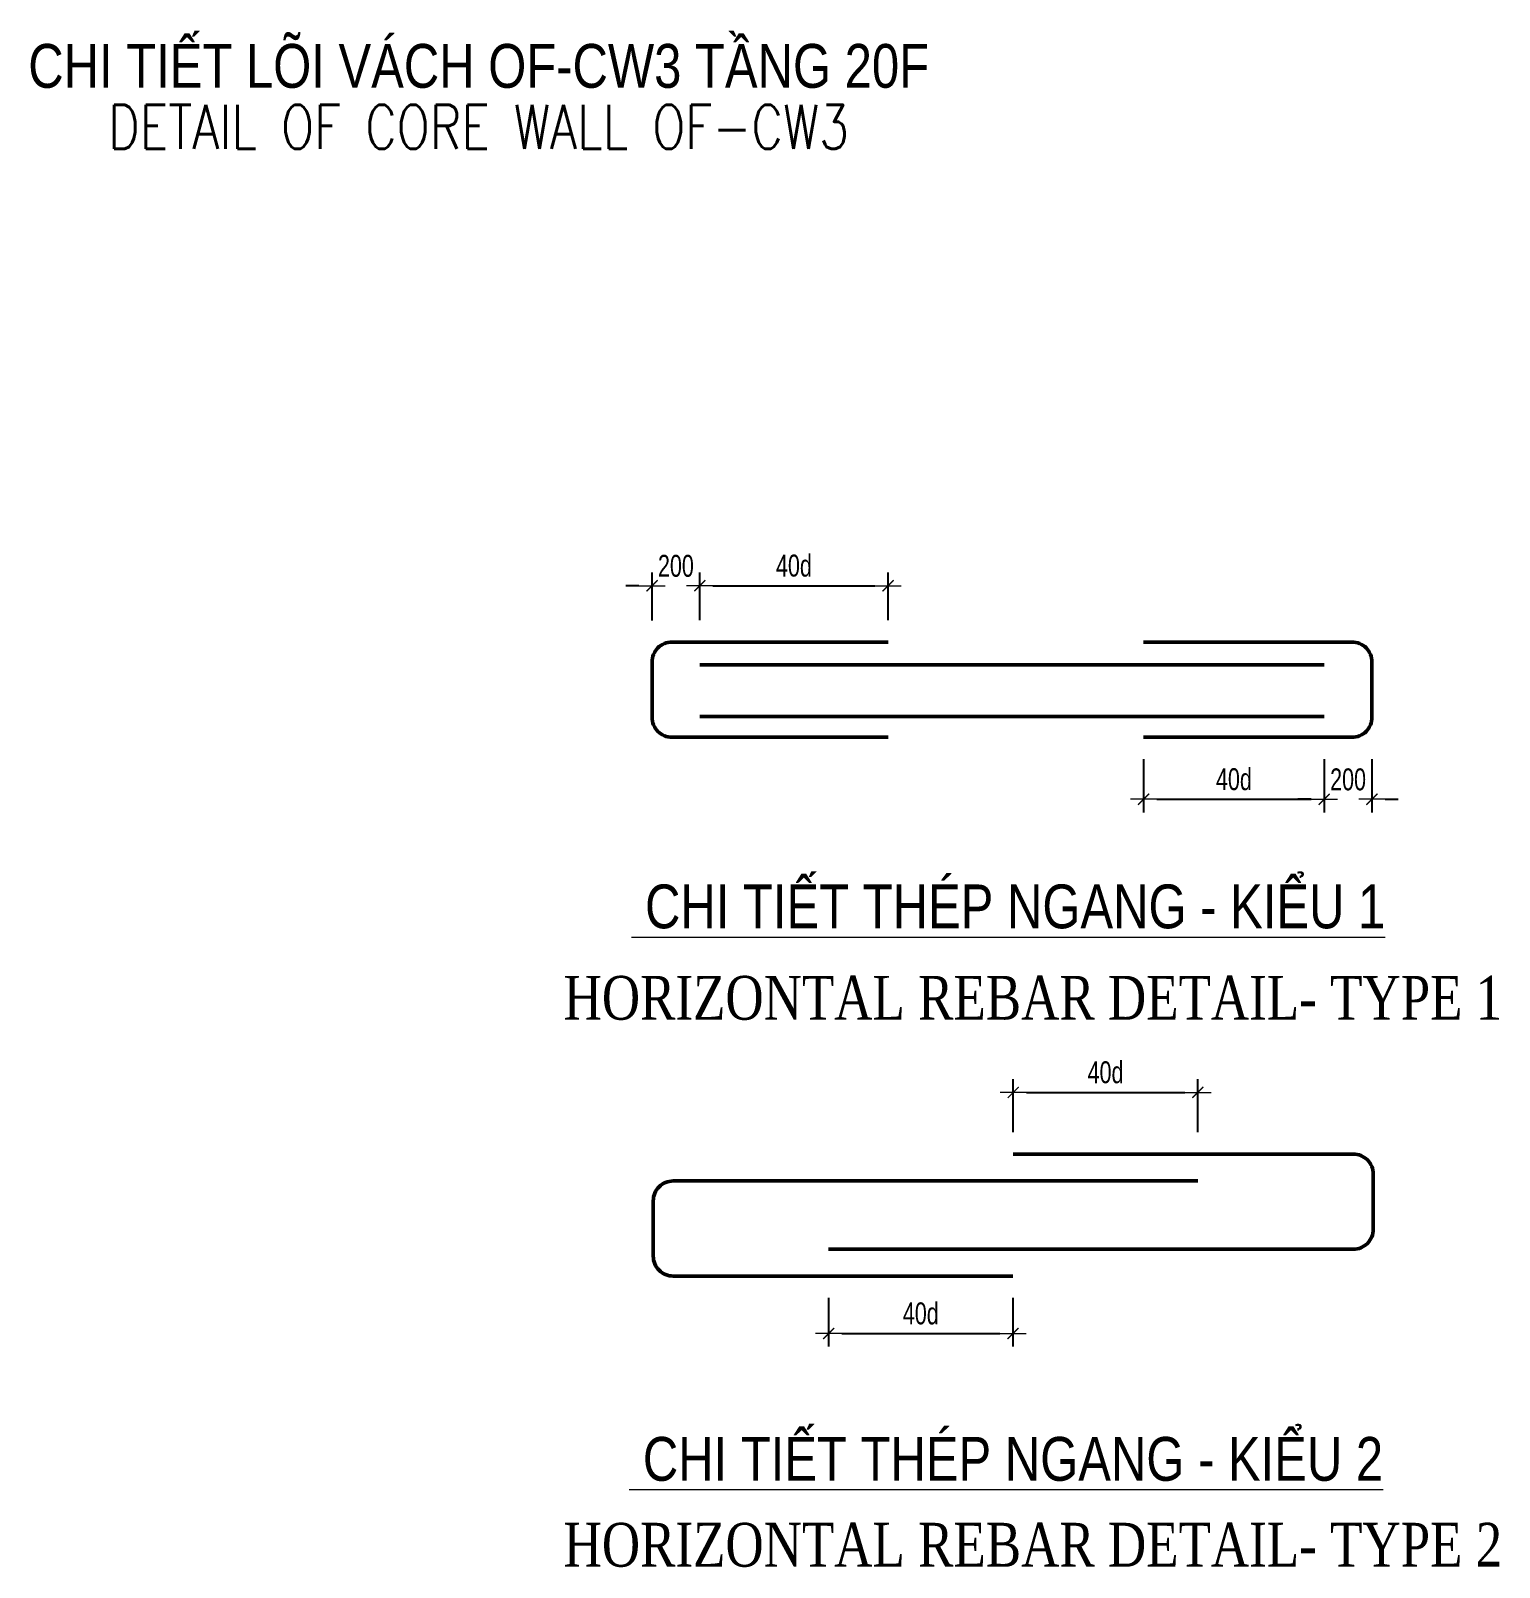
# Model space of a CAD drawing. Header units: millimetres. Extents: x 988833 to 1318015, y -9365 to 47591.
# Drawn here: x 1159699 to 1168074, y 22442 to 31207 of the extents above; entities that cross this region are included whole.
import ezdxf
from ezdxf.enums import TextEntityAlignment as Align

# ---------------------------------------------------------------- set-up
doc = ezdxf.new("R2010")
doc.units = ezdxf.units.MM
doc.header["$MEASUREMENT"] = 0
doc.layers.get('Defpoints').update_dxf_attribs({"color": 151, "lineweight": 9})
for name, color, linetype, lineweight in [('NDC_S_ANNO', 7, 'Continuous', 20), ('NDC_S_DIM', 1, 'Continuous', 15), ('NDC_S_ENG TITLE', 3, 'Continuous', 20), ('NDC_S_TEXT SYMBOL', 7, 'Continuous', 20), ('NDC_S_VN TEXT', 7, 'Continuous', 20), ('NDC_S_VN TITLE', 6, 'Continuous', 35)]:
    doc.layers.add(name, color=color, linetype=linetype, lineweight=lineweight)
doc.layers.add('Reinforcement', color=4, linetype='Continuous')
doc.styles.add('ARIAL', font='arial.ttf', dxfattribs={"width": 0.8})
doc.styles.add('NDC_ANNO', font='', dxfattribs={"width": 0.8})
doc.styles.add('NDC_DIM', font='', dxfattribs={"width": 0.75})
doc.styles.add('NDC_EN TXT', font='romans.shx', dxfattribs={"width": 0.8})
doc.styles.add('NDC_VIE TXT', font='arial.ttf', dxfattribs={"width": 0.8})
doc.styles.add('VNTIMEH', font='vntimeh.shx', dxfattribs={"width": 0.8, "bigfont": 'vns.shx'})
doc.styles.get('NDC_ANNO').set_extended_font_data('Dotum')
doc.styles.get('NDC_DIM').set_extended_font_data('Dotum')
doc.dimstyles.new('NDC_dim_50', dxfattribs={"dimscale": 50, "dimtxt": 2.5, "dimasz": 1.5, "dimexe": 1.5, "dimexo": 2.5, "dimgap": 1, "dimtad": 1, "dimdec": 0, "dimzin": 0, "dimdsep": 46, "dimtxsty": 'NDC_DIM', "dimblk": 'DIMMARK', "dimcen": 0.09, "dimdle": 1.2, "dimclrd": 1, "dimclre": 1, "dimclrt": 3, "dimadec": 0, "dimazin": 0, "dimtfac": 1, "dimtdec": 0, "dimtix": 1, "dimtofl": 0, "dimtmove": 0, "dimatfit": 3, "dimfxl": 6, "dimfxlon": 1, "dimtolj": 1, "dimtzin": 0, "dimarcsym": 0})

# ---------------------------------------------------------------- blocks, each defined once
blk = doc.blocks.new('DIMMARK')
at = {"layer": 'NDC_S_DIM', "color": 1}
blk.add_line((-1.5, 0), (1, 0), dxfattribs=at)
at = {"layer": 'NDC_S_DIM', "color": 2, "const_width": 0.1}
blk.add_lwpolyline([(-0.42, -0.42), (0.42, 0.42)], dxfattribs=at)
blk = doc.blocks.new('*D88')
at = {"layer": 'Defpoints', "color": 0, "transparency": 16777216}
for p in [(1164588, 28041.3), (1163514.4, 27719.6), (1164588, 27719.6)]:
    blk.add_point(p, dxfattribs=at)
at = {"layer": 'NDC_S_DIM', "color": 1, "lineweight": -2, "transparency": 16777216}
for p, q in [((1163514.4, 27844.6), (1163514.4, 28116.3)), ((1164588, 27844.6), (1164588, 28116.3)), ((1163589.4, 28041.3), (1164513, 28041.3))]:
    blk.add_line(p, q, dxfattribs=at)
at = {"layer": 'NDC_S_DIM', "color": 1, "lineweight": -2, "transparency": 16777216, "xscale": 75, "yscale": 75, "zscale": 75, "rotation": 180}
blk.add_blockref('DIMMARK', (1163514.4, 28041.3), dxfattribs=at)
at = {"layer": 'NDC_S_DIM', "color": 1, "lineweight": -2, "transparency": 16777216, "xscale": 75, "yscale": 75, "zscale": 75}
blk.add_blockref('DIMMARK', (1164588, 28041.3), dxfattribs=at)
at = {"layer": 'NDC_S_DIM', "color": 3, "transparency": 16777216, "insert": (1164051.2, 28155.2), "char_height": 125, "attachment_point": 5, "style": 'NDC_DIM'}
blk.add_mtext('\\A1;40d', dxfattribs=at)
blk = doc.blocks.new('*D89')
at = {"layer": 'Defpoints', "color": 0, "transparency": 16777216}
for p in [(1166045.6, 27176.8), (1167075.5, 27176.8), (1167075.5, 26823)]:
    blk.add_point(p, dxfattribs=at)
at = {"layer": 'NDC_S_DIM', "color": 1, "lineweight": -2, "transparency": 16777216}
for p, q in [((1166045.6, 27051.8), (1166045.6, 26748)), ((1167075.5, 27051.8), (1167075.5, 26748)), ((1166120.6, 26823), (1167000.5, 26823))]:
    blk.add_line(p, q, dxfattribs=at)
at = {"layer": 'NDC_S_DIM', "color": 1, "lineweight": -2, "transparency": 16777216, "xscale": 75, "yscale": 75, "zscale": 75, "rotation": 180}
blk.add_blockref('DIMMARK', (1166045.6, 26823), dxfattribs=at)
at = {"layer": 'NDC_S_DIM', "color": 1, "lineweight": -2, "transparency": 16777216, "xscale": 75, "yscale": 75, "zscale": 75}
blk.add_blockref('DIMMARK', (1167075.5, 26823), dxfattribs=at)
at = {"layer": 'NDC_S_DIM', "color": 3, "transparency": 16777216, "insert": (1166560.6, 26936.8), "char_height": 125, "attachment_point": 5, "style": 'NDC_DIM'}
blk.add_mtext('\\A1;40d', dxfattribs=at)
blk = doc.blocks.new('*D90')
at = {"layer": 'Defpoints', "color": 0, "transparency": 16777216}
for p in [(1166355, 25150.8), (1165301.9, 24798.9), (1166355, 24798.9)]:
    blk.add_point(p, dxfattribs=at)
at = {"layer": 'NDC_S_DIM', "color": 1, "lineweight": -2, "transparency": 16777216}
for p, q in [((1165301.9, 24923.9), (1165301.9, 25225.8)), ((1166355, 24923.9), (1166355, 25225.8)), ((1165376.9, 25150.8), (1166280, 25150.8))]:
    blk.add_line(p, q, dxfattribs=at)
at = {"layer": 'NDC_S_DIM', "color": 1, "lineweight": -2, "transparency": 16777216, "xscale": 75, "yscale": 75, "zscale": 75, "rotation": 180}
blk.add_blockref('DIMMARK', (1165301.9, 25150.8), dxfattribs=at)
at = {"layer": 'NDC_S_DIM', "color": 1, "lineweight": -2, "transparency": 16777216, "xscale": 75, "yscale": 75, "zscale": 75}
blk.add_blockref('DIMMARK', (1166355, 25150.8), dxfattribs=at)
at = {"layer": 'NDC_S_DIM', "color": 3, "transparency": 16777216, "insert": (1165828.5, 25264.7), "char_height": 125, "attachment_point": 5, "style": 'NDC_DIM'}
blk.add_mtext('\\A1;40d', dxfattribs=at)
blk = doc.blocks.new('*D91')
at = {"layer": 'Defpoints', "color": 0, "transparency": 16777216}
for p in [(1164248.9, 24102.8), (1165300.6, 24102.8), (1165300.6, 23775.2)]:
    blk.add_point(p, dxfattribs=at)
at = {"layer": 'NDC_S_DIM', "color": 1, "lineweight": -2, "transparency": 16777216}
for p, q in [((1164248.9, 23977.8), (1164248.9, 23700.2)), ((1165300.6, 23977.8), (1165300.6, 23700.2)), ((1164323.9, 23775.2), (1165225.6, 23775.2))]:
    blk.add_line(p, q, dxfattribs=at)
at = {"layer": 'NDC_S_DIM', "color": 1, "lineweight": -2, "transparency": 16777216, "xscale": 75, "yscale": 75, "zscale": 75, "rotation": 180}
blk.add_blockref('DIMMARK', (1164248.9, 23775.2), dxfattribs=at)
at = {"layer": 'NDC_S_DIM', "color": 1, "lineweight": -2, "transparency": 16777216, "xscale": 75, "yscale": 75, "zscale": 75}
blk.add_blockref('DIMMARK', (1165300.6, 23775.2), dxfattribs=at)
at = {"layer": 'NDC_S_DIM', "color": 3, "transparency": 16777216, "insert": (1164774.7, 23889.1), "char_height": 125, "attachment_point": 5, "style": 'NDC_DIM'}
blk.add_mtext('\\A1;40d', dxfattribs=at)
blk = doc.blocks.new('*D92')
at = {"layer": 'Defpoints', "color": 0, "transparency": 16777216}
for p in [(1163241.9, 28041.3), (1163241.9, 27718.2), (1163514.4, 27719.6)]:
    blk.add_point(p, dxfattribs=at)
at = {"layer": 'NDC_S_DIM', "color": 1, "lineweight": -2, "transparency": 16777216}
for p, q in [((1163241.9, 27843.2), (1163241.9, 28116.3)), ((1163514.4, 27844.6), (1163514.4, 28116.3)), ((1163166.9, 28041.3), (1163091.9, 28041.3)), ((1163589.4, 28041.3), (1163664.4, 28041.3))]:
    blk.add_line(p, q, dxfattribs=at)
at = {"layer": 'NDC_S_DIM', "color": 1, "lineweight": -2, "transparency": 16777216, "xscale": 75, "yscale": 75, "zscale": 75}
blk.add_blockref('DIMMARK', (1163241.9, 28041.3), dxfattribs=at)
at = {"layer": 'NDC_S_DIM', "color": 1, "lineweight": -2, "transparency": 16777216, "xscale": 75, "yscale": 75, "zscale": 75, "rotation": 180}
blk.add_blockref('DIMMARK', (1163514.4, 28041.3), dxfattribs=at)
at = {"layer": 'NDC_S_DIM', "color": 3, "transparency": 16777216, "insert": (1163378.1, 28153.9), "char_height": 125, "attachment_point": 5, "style": 'NDC_DIM'}
blk.add_mtext('\\A1;200', dxfattribs=at)
blk = doc.blocks.new('*D93')
at = {"layer": 'Defpoints', "color": 0, "transparency": 16777216}
for p in [(1167075.5, 27176.8), (1167348, 27176.8), (1167075.5, 26823)]:
    blk.add_point(p, dxfattribs=at)
at = {"layer": 'NDC_S_DIM', "color": 1, "lineweight": -2, "transparency": 16777216}
for p, q in [((1167075.5, 27051.8), (1167075.5, 26748)), ((1167348, 27051.8), (1167348, 26748)), ((1167000.5, 26823), (1166925.5, 26823)), ((1167423, 26823), (1167498, 26823))]:
    blk.add_line(p, q, dxfattribs=at)
at = {"layer": 'NDC_S_DIM', "color": 1, "lineweight": -2, "transparency": 16777216, "xscale": 75, "yscale": 75, "zscale": 75}
blk.add_blockref('DIMMARK', (1167075.5, 26823), dxfattribs=at)
at = {"layer": 'NDC_S_DIM', "color": 1, "lineweight": -2, "transparency": 16777216, "xscale": 75, "yscale": 75, "zscale": 75, "rotation": 180}
blk.add_blockref('DIMMARK', (1167348, 26823), dxfattribs=at)
at = {"layer": 'NDC_S_DIM', "color": 3, "transparency": 16777216, "insert": (1167211.7, 26935.6), "char_height": 125, "attachment_point": 5, "style": 'NDC_DIM'}
blk.add_mtext('\\A1;200', dxfattribs=at)
blk = doc.blocks.new('Drawing name_symbol')
at = {"layer": 'NDC_S_ENG TITLE', "style": 'NDC_EN TXT', "width": 0.8}
blk.add_attdef('SECTDET1', text='', height=5, dxfattribs=at).set_placement((0, 1.01), align=Align.CENTER)
at = {"layer": 'NDC_S_TEXT SYMBOL', "lineweight": 25, "style": 'NDC_ANNO', "width": 0.8}
blk.add_attdef('SSCALE', text='', height=2.5, dxfattribs=at).set_placement((0, -4), align=Align.CENTER)
at = {"layer": 'NDC_S_VN TITLE', "style": 'NDC_VIE TXT', "width": 0.8}
blk.add_attdef('SECTDET2', text='', height=5, dxfattribs=at).set_placement((0, 7.97), align=Align.CENTER)

msp = doc.modelspace()

# ---------------------------------------------------------------- linework, layer by layer
at = {"layer": 'Reinforcement', "lineweight": 50}
for p, q in [((1163514.4, 27590.7), (1167075.5, 27590.7)), ((1163514.4, 27295.2), (1167075.5, 27295.2))]:
    msp.add_line(p, q, dxfattribs=at)
for points in [[(1164588, 27719.6), (1163355.7, 27719.6, 0.414214), (1163241.9, 27605.8), (1163241.9, 27290.5, 0.414214), (1163355.7, 27176.8), (1164588, 27176.8)], [(1166045.6, 27719.6), (1167234.2, 27719.6, -0.414214), (1167348, 27605.8), (1167348, 27290.5, -0.414214), (1167234.2, 27176.8), (1166045.6, 27176.8)], [(1164248.9, 24256.1), (1167241.2, 24256.1, 0.414214), (1167355, 24369.9), (1167355, 24685.2, 0.414214), (1167241.2, 24798.9)], [(1167355, 24685.2, 0.414214), (1167241.2, 24798.9), (1165301.9, 24798.9)], [(1166355, 24645.5), (1163362.7, 24645.5, 0.414214), (1163248.9, 24531.8), (1163248.9, 24216.5, 0.414214), (1163362.7, 24102.8), (1165300.6, 24102.8)]]:
    msp.add_lwpolyline(points, format="xyb", dxfattribs=at)

# ---------------------------------------------------------------- block references
at = {"layer": 'NDC_S_ANNO'}
ref = msp.add_blockref('Drawing name_symbol', (1162253.2, 30483.3), dxfattribs=dict(at, xscale=50, yscale=50, zscale=50))
ref.add_attrib('SECTDET1', 'DETAIL OF CORE WALL OF-CW3', dxfattribs={"layer": 'NDC_S_ENG TITLE', "height": 250, "style": 'NDC_EN TXT', "width": 0.8}).set_placement((1162253.2, 30533.9), align=Align.CENTER)
ref.add_attrib('SECTDET2', 'CHI TIẾT LÕI VÁCH OF-CW3 TẦNG 20F', dxfattribs={"layer": 'NDC_S_VN TITLE', "height": 250, "style": 'NDC_VIE TXT', "width": 0.8}).set_placement((1162253.2, 30881.9), align=Align.CENTER)

# ---------------------------------------------------------------- texts
at = {"layer": 'NDC_S_ENG TITLE', "style": 'VNTIMEH', "width": 0.8}
for s, p in [('horizontal rebar detail- type 1', (1162737.6, 25565.7)), ('horizontal rebar detail- type 2', (1162737.6, 22445.3))]:
    msp.add_text(s, height=250, dxfattribs=at).set_placement(p)
at = {"layer": 'NDC_S_VN TEXT', "style": 'ARIAL', "width": 0.8}
for s, p in [('%%u CHI TIẾT THÉP NGANG - KIỂU 1', (1163124.4, 26086.8)), ('%%u CHI TIẾT THÉP NGANG - KIỂU 2', (1163112, 22934.9))]:
    msp.add_text(s, height=250, dxfattribs=at).set_placement(p)

# ---------------------------------------------------------------- dimensions: what is measured, and where the dimension line sits
at = {"layer": 'NDC_S_DIM'}
for base, p1, p2, text, picture, middle in [((1163241.9, 28041.3), (1163514.4, 27719.6), (1163241.9, 27718.2), '200', '*D92', (1163378.1, 28153.9)), ((1164588, 28041.3), (1163514.4, 27719.6), (1164588, 27719.6), '40d', '*D88', (1164051.2, 28155.2)), ((1167075.5, 26823), (1166045.6, 27176.8), (1167075.5, 27176.8), '40d', '*D89', (1166560.6, 26936.8)), ((1167075.5, 26823), (1167348, 27176.8), (1167075.5, 27176.8), '200', '*D93', (1167211.7, 26935.6)), ((1166355, 25150.8), (1165301.9, 24798.9), (1166355, 24798.9), '40d', '*D90', (1165828.5, 25264.7)), ((1165300.6, 23775.2), (1164248.9, 24102.8), (1165300.6, 24102.8), '40d', '*D91', (1164774.7, 23889.1))]:
    dim = msp.add_linear_dim(base=base, p1=p1, p2=p2, text=text, dimstyle='NDC_dim_50', override={"dimtmove": 1}, dxfattribs=at)
    dim.commit()
    dim.dimension.update_dxf_attribs({"geometry": picture, "text_midpoint": middle})

doc.saveas('drawing.dxf')
